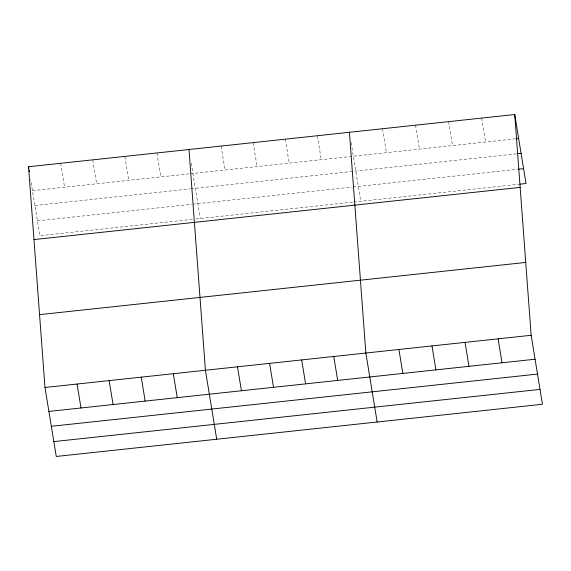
<?xml version="1.0" encoding="UTF-8"?>
<svg xmlns="http://www.w3.org/2000/svg" width="571" height="571" viewBox="0 0 571 571"><rect width="100%" height="100%" fill="white"/><g stroke="black" fill="none" stroke-linecap="round" stroke-linejoin="round"><path stroke-width="0.43" stroke-dasharray="2.85 2.14" d="M32.468 190.678L189.436 173.82M190.307 173.727L515.163 138.846M34.902 205.539L190.136 188.873M191.007 188.78L516.726 153.799M37.415 220.856L191.777 204.275M192.648 204.182L352.214 187.052M353.085 186.96L517.497 169.302M192.477 219.328L39.849 235.716L30.648 179.565M195.946 218.957L352.914 202.098M353.784 202.006L519.06 184.262M481.667 118.083L485.586 142.022M448.606 121.63L452.525 145.569M415.545 125.185L419.464 149.124M382.484 128.732L386.403 152.671M351.108 142.543L360.722 201.263M317.34 135.727L321.259 159.666M285.25 139.174L289.169 163.113M253.16 142.622L257.086 166.561M221.077 146.062L224.995 170.001M191.228 163.192L200.285 218.493M156.904 152.957L160.822 176.896M124.813 156.404L128.732 180.343M92.723 159.844L96.642 183.783M60.64 163.292L64.559 187.231"/><path stroke-width="0.86" d="M514.728 114.535L531.151 335.284L542.45 404.261L56.272 456.465L44.981 387.488L28.55 166.739L514.728 114.535L526.019 183.512L519.931 184.169M516.034 138.753L518.646 138.468M517.597 153.706L521.08 153.335M518.368 169.209L523.586 168.652M33.974 239.584L520.145 187.381M39.556 314.642L525.734 262.432M44.981 387.488L531.151 335.284M48.899 411.427L535.077 359.223M51.333 426.287L537.511 374.084M53.838 441.604L540.016 389.401M498.098 338.831L502.016 362.771M465.037 342.379L468.955 366.318M431.976 345.933L435.894 369.872M398.915 349.481L402.833 373.42M377.153 422.012L365.854 353.028L349.423 132.279M333.764 356.475L337.689 380.414M301.681 359.923L305.599 383.862M269.591 363.37L273.509 387.309M237.507 366.81L241.426 390.75M216.716 439.242L205.417 370.258L188.987 149.509M173.327 373.705L177.246 397.644M141.244 377.153L145.162 401.092M109.154 380.593L113.072 404.532M77.064 384.04L80.989 407.98M28.55 166.739L28.828 168.445M29.107 170.158L29.392 171.871"/></g></svg>
